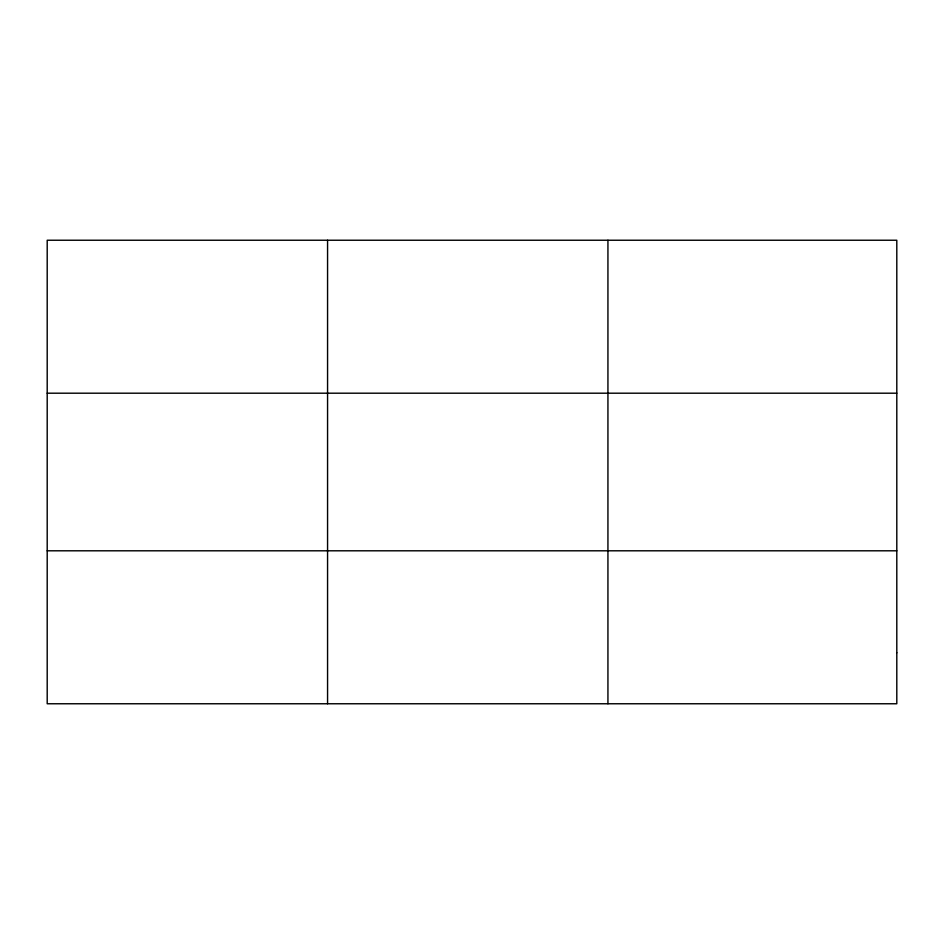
<?xml version="1.0" encoding="UTF-8"?>
<svg xmlns="http://www.w3.org/2000/svg" width="944" height="944" viewBox="0 0 944 944"><rect width="100%" height="100%" fill="white"/><g stroke="black" fill="none" stroke-linecap="round" stroke-linejoin="round"><path stroke-width="1.42" d="M327.568 240.236L327.568 703.764M607.936 240.236L607.936 703.764M47.2 393.2L896.8 393.2M47.2 550.8L896.8 550.8M896.8 652.776L896.8 703.764L47.2 703.764L47.2 240.236L896.8 240.236L896.8 652.776"/></g></svg>
